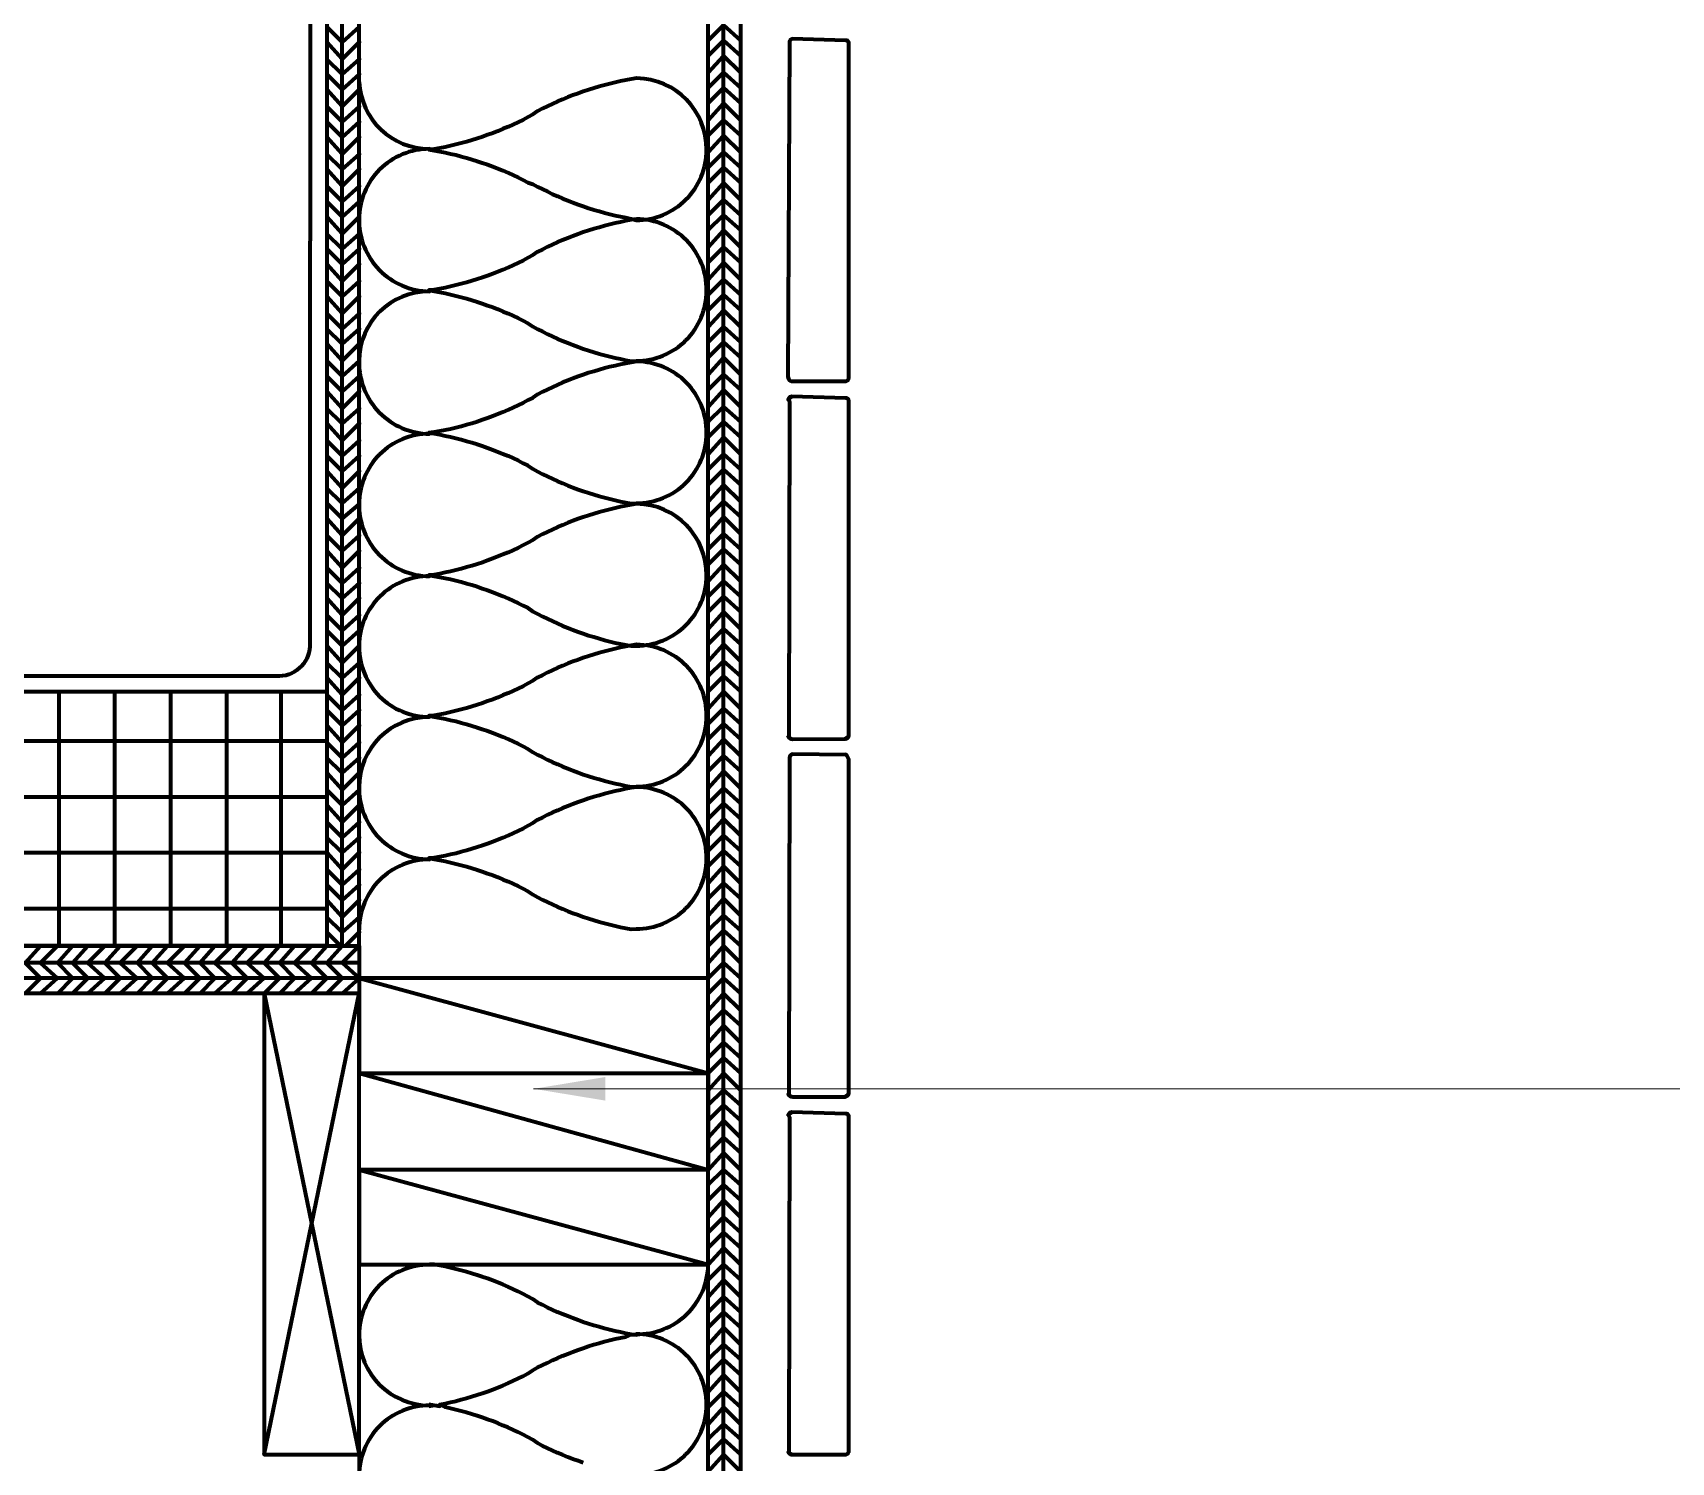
# Model space of a CAD drawing. Extents: x 261 to 424, y 0 to 368.
# Drawn here: x 338.28 to 364.05, y 247.31 to 269.79 of the extents above; entities that cross this region are included whole.
import ezdxf

# ---------------------------------------------------------------- set-up
doc = ezdxf.new("R2010")
doc.units = 0
doc.header["$MEASUREMENT"] = 0
for name, color, linetype, lineweight in [('Dt-Line 1', 9, 'Continuous', 0), ('Dt-Line 3', 7, 'Continuous', 15), ('Dt-Text', 121, 'Continuous', 20)]:
    doc.layers.add(name, color=color, linetype=linetype, lineweight=lineweight)
doc.styles.get("Standard").update_dxf_attribs({"font": 'Arial.ttf'})
doc.dimstyles.new('1 Inch', dxfattribs={"dimtxt": 1.09375, "dimasz": 1.125, "dimexe": 1.125, "dimexo": 0.5625, "dimgap": 0.84375, "dimtad": 1, "dimdec": 4, "dimzin": 3, "dimdsep": 46, "dimlunit": 4, "dimtxsty": 'Standard', "dimblk": 'ARCHTICK', "dimcen": 0.5625, "dimdle": 1.125, "dimclrd": 253, "dimclre": 253, "dimclrt": 256, "dimadec": 0, "dimazin": 0, "dimtfac": 0.6, "dimtdec": 4, "dimtix": 1, "dimtmove": 2, "dimatfit": 0, "dimfxl": 1, "dimfrac": 1, "dimtolj": 1, "dimtzin": 0, "dimlwd": 9, "dimlwe": 9, "dimarcsym": 0})

# ---------------------------------------------------------------- blocks, each defined once
blk = doc.blocks.new('_ArchTick')
at = {"color": 0, "linetype": 'ByBlock', "const_width": 0.15}
blk.add_lwpolyline([(-0.5, -0.5), (0.5, 0.5)], dxfattribs=at)

msp = doc.modelspace()

# ---------------------------------------------------------------- linework, layer by layer
at = {"layer": 'Dt-Line 1', "linetype": 'Continuous', "lineweight": 158}
for p, q in [((338.68999, 255.42901), (338.68999, 259.42901)), ((339.56999, 255.42901), (339.56999, 259.42901)), ((340.44999, 255.42901), (340.44999, 259.42901)), ((341.32999, 255.42901), (341.32999, 259.42901)), ((342.18332, 255.42901), (342.18332, 259.42901)), ((282.87665, 258.65568), (342.90332, 258.65568)), ((282.87665, 257.77565), (342.90332, 257.77565)), ((282.87665, 256.89568), (342.90332, 256.89568)), ((282.87665, 256.01568), (342.90332, 256.01568)), ((342.90332, 255.64232), (343.11665, 255.42901)), ((343.40998, 254.92235), (343.14332, 254.68235))]:
    msp.add_line(p, q, dxfattribs=at)
for points in [[(342.90332, 254.68235), (343.14332, 254.92235), (342.90332, 255.16232), (343.14332, 255.42901), (343.14332, 323.16232), (342.90332, 323.40235), (361.67666, 323.42901)], [(349.14332, 59.16233), (349.14332, 323.16232), (348.90332, 322.92235), (348.90332, 322.92235)], [(343.40998, 269.88232), (343.14332, 269.64232), (342.90332, 269.88232)], [(348.90332, 269.66899), (349.14332, 269.90899), (349.40999, 269.66899), (349.40999, 269.66899)], [(343.40998, 269.64232), (343.14332, 269.37568), (342.90332, 269.64232)], [(348.90332, 269.42901), (349.14332, 269.66899), (349.40999, 269.42901), (349.40999, 269.42901)], [(343.40998, 269.37568), (343.14332, 269.13565), (342.90332, 269.37568)], [(348.90332, 269.16232), (349.14332, 269.42901), (349.40999, 269.16232), (349.40999, 269.16232)], [(343.40998, 269.13565), (343.14332, 268.89568), (342.90332, 269.13565)], [(348.90332, 268.92235), (349.14332, 269.16232), (349.40999, 268.92235), (349.40999, 268.92235)], [(343.40998, 268.89568), (343.14332, 268.62899), (342.90332, 268.89568)], [(348.90332, 268.68235), (349.14332, 268.92235), (349.40999, 268.68235), (349.40999, 268.68235)], [(343.40998, 268.62899), (343.14332, 268.38899), (342.90332, 268.62899)], [(348.90332, 268.41565), (349.14332, 268.68235), (349.40999, 268.41565), (349.40999, 268.41565)], [(343.40998, 268.38899), (343.14332, 268.14901), (342.90332, 268.38899)], [(348.90332, 268.17568), (349.14332, 268.41565), (349.40999, 268.17568), (349.40999, 268.17568)], [(343.40998, 268.14901), (343.14332, 267.88232), (342.90332, 268.14901)], [(348.90332, 267.90899), (349.14332, 268.17568), (349.40999, 267.90899), (349.40999, 267.90899)], [(343.40998, 267.88232), (343.14332, 267.64232), (342.90332, 267.88232)], [(348.90332, 267.66899), (349.14332, 267.90899), (349.40999, 267.66899), (349.40999, 267.66899)], [(343.40998, 267.64232), (343.14332, 267.37568), (342.90332, 267.64232)], [(348.90332, 267.42901), (349.14332, 267.66899), (349.40999, 267.42901), (349.40999, 267.42901)], [(343.40998, 267.37568), (343.14332, 267.13565), (342.90332, 267.37568)], [(348.90332, 267.16232), (349.14332, 267.42901), (349.40999, 267.16232), (349.40999, 267.16232)], [(343.40998, 267.13565), (343.14332, 266.89568), (342.90332, 267.13565)], [(348.90332, 266.92235), (349.14332, 267.16232), (349.40999, 266.92235), (349.40999, 266.92235)], [(343.40998, 266.89568), (343.14332, 266.62899), (342.90332, 266.89568)], [(348.90332, 266.68235), (349.14332, 266.92235), (349.40999, 266.68235), (349.40999, 266.68235)], [(343.40998, 266.62899), (343.14332, 266.38899), (342.90332, 266.62899)], [(348.90332, 266.41565), (349.14332, 266.68235), (349.40999, 266.41565), (349.40999, 266.41565)], [(343.40998, 266.38899), (343.14332, 266.14901), (342.90332, 266.38899)], [(348.90332, 266.17568), (349.14332, 266.41565), (349.40999, 266.17568), (349.40999, 266.17568)], [(343.40998, 266.14901), (343.14332, 265.88232), (342.90332, 266.14901)], [(348.90332, 265.90899), (349.14332, 266.17568), (349.40999, 265.90899), (349.40999, 265.90899)], [(343.40998, 265.88232), (343.14332, 265.64232), (342.90332, 265.88232)], [(348.90332, 265.66899), (349.14332, 265.90899), (349.40999, 265.66899), (349.40999, 265.66899)], [(343.40998, 265.64232), (343.14332, 265.37568), (342.90332, 265.64232)], [(348.90332, 265.42901), (349.14332, 265.66899), (349.40999, 265.42901), (349.40999, 265.42901)], [(343.40998, 265.37568), (343.14332, 265.13565), (342.90332, 265.37568)], [(348.90332, 265.16232), (349.14332, 265.42901), (349.40999, 265.16232), (349.40999, 265.16232)], [(343.40998, 265.13565), (343.14332, 264.89568), (342.90332, 265.13565)], [(348.90332, 264.92235), (349.14332, 265.16232), (349.40999, 264.92235), (349.40999, 264.92235)], [(343.40998, 264.89568), (343.14332, 264.62899), (342.90332, 264.89568)], [(348.90332, 264.68235), (349.14332, 264.92235), (349.40999, 264.68235), (349.40999, 264.68235)], [(348.90332, 264.41565), (349.14332, 264.68235), (349.40999, 264.41565), (349.40999, 264.41565)], [(343.40998, 264.38899), (343.14332, 264.14901), (342.90332, 264.38899)], [(348.90332, 264.17568), (349.14332, 264.41565), (349.40999, 264.17568), (349.40999, 264.17568)], [(343.40998, 264.14901), (343.14332, 263.88232), (342.90332, 264.14901)], [(348.90332, 263.90899), (349.14332, 264.17568), (349.40999, 263.90899), (349.40999, 263.90899)], [(343.40998, 263.88232), (343.14332, 263.64232), (342.90332, 263.88232)], [(348.90332, 263.66899), (349.14332, 263.90899), (349.40999, 263.66899), (349.40999, 263.66899)], [(343.40998, 263.64232), (343.14332, 263.37568), (342.90332, 263.64232)], [(348.90332, 263.42901), (349.14332, 263.66899), (349.40999, 263.42901), (349.40999, 263.42901)], [(343.40998, 263.37568), (343.14332, 263.13565), (342.90332, 263.37568)], [(348.90332, 263.16232), (349.14332, 263.42901), (349.40999, 263.16232), (349.40999, 263.16232)], [(343.40998, 263.13565), (343.14332, 262.89568), (342.90332, 263.13565)], [(348.90332, 262.92235), (349.14332, 263.16232), (349.40999, 262.92235), (349.40999, 262.92235)], [(348.90332, 262.68235), (349.14332, 262.92235), (349.40999, 262.68235), (349.40999, 262.68235)], [(343.40998, 262.89568), (343.14332, 262.62899), (342.90332, 262.89568)], [(348.90332, 262.41565), (349.14332, 262.68235), (349.40999, 262.41565), (349.40999, 262.41565)], [(343.40998, 262.62899), (343.14332, 262.38899), (342.90332, 262.62899)], [(348.90332, 262.17568), (349.14332, 262.41565), (349.40999, 262.17568), (349.40999, 262.17568)], [(343.40998, 262.14901), (343.14332, 261.88232), (342.90332, 262.14901)], [(348.90332, 261.90899), (349.14332, 262.17568), (349.40999, 261.90899), (349.40999, 261.90899)], [(348.90332, 261.66899), (349.14332, 261.90899), (349.40999, 261.66899), (349.40999, 261.66899)], [(343.40998, 261.88232), (343.14332, 261.64232), (342.90332, 261.88232)], [(343.40998, 261.64232), (343.14332, 261.37568), (342.90332, 261.64232)], [(348.90332, 261.42901), (349.14332, 261.66899), (349.40999, 261.42901), (349.40999, 261.42901)], [(343.40998, 261.37568), (343.14332, 261.13565), (342.90332, 261.37568)], [(348.90332, 261.16232), (349.14332, 261.42901), (349.40999, 261.16232), (349.40999, 261.16232)], [(343.40998, 261.13565), (343.14332, 260.89568), (342.90332, 261.13565)], [(348.90332, 260.92235), (349.14332, 261.16232), (349.40999, 260.92235), (349.40999, 260.92235)], [(343.40998, 260.89568), (343.14332, 260.62899), (342.90332, 260.89568)], [(348.90332, 260.68235), (349.14332, 260.92235), (349.40999, 260.68235), (349.40999, 260.68235)], [(343.40998, 260.62899), (343.14332, 260.38899), (342.90332, 260.62899)], [(348.90332, 260.41565), (349.14332, 260.68235), (349.40999, 260.41565), (349.40999, 260.41565)], [(343.40998, 260.38899), (343.14332, 260.14901), (342.90332, 260.38899)], [(348.90332, 260.17568), (349.14332, 260.41565), (349.40999, 260.17568), (349.40999, 260.17568)], [(348.90332, 259.90899), (349.14332, 260.17568), (349.40999, 259.90899), (349.40999, 259.90899)], [(343.40998, 259.88232), (343.14332, 259.64232), (342.90332, 259.88232)], [(348.90332, 259.66899), (349.14332, 259.90899), (349.40999, 259.66899), (349.40999, 259.66899)], [(343.40998, 259.64232), (343.14332, 259.37568), (342.90332, 259.64232)], [(348.90332, 259.42901), (349.14332, 259.66899), (349.40999, 259.42901), (349.40999, 259.42901)], [(343.40998, 259.37568), (343.14332, 259.13565), (342.90332, 259.37568)], [(348.90332, 259.16232), (349.14332, 259.42901), (349.40999, 259.16232), (349.40999, 259.16232)], [(343.40998, 259.13565), (343.14332, 258.89568), (342.90332, 259.13565)], [(348.90332, 258.92235), (349.14332, 259.16232), (349.40999, 258.92235), (349.40999, 258.92235)], [(343.40998, 258.89568), (343.14332, 258.62899), (342.90332, 258.89568)], [(348.90332, 258.68235), (349.14332, 258.92235), (349.40999, 258.68235), (349.40999, 258.68235)], [(343.40998, 258.62899), (343.14332, 258.38899), (342.90332, 258.62899)], [(348.90332, 258.41565), (349.14332, 258.68235), (349.40999, 258.41565), (349.40999, 258.41565)], [(343.40998, 258.38899), (343.14332, 258.14901), (342.90332, 258.38899)], [(348.90332, 258.17568), (349.14332, 258.41565), (349.40999, 258.17568), (349.40999, 258.17568)], [(343.40998, 258.14901), (343.14332, 257.88232), (342.90332, 258.14901)], [(348.90332, 257.90899), (349.14332, 258.17568), (349.40999, 257.90899), (349.40999, 257.90899)], [(343.40998, 257.88232), (343.14332, 257.64232), (342.90332, 257.88232)], [(348.90332, 257.66899), (349.14332, 257.90899), (349.40999, 257.66899), (349.40999, 257.66899)], [(343.40998, 257.64232), (343.14332, 257.37568), (342.90332, 257.64232)], [(348.90332, 257.42901), (349.14332, 257.66899), (349.40999, 257.42901), (349.40999, 257.42901)], [(343.40998, 257.37568), (343.14332, 257.13565), (342.90332, 257.37568)], [(348.90332, 257.16232), (349.14332, 257.42901), (349.40999, 257.16232), (349.40999, 257.16232)], [(343.40998, 257.13565), (343.14332, 256.89568), (342.90332, 257.13565)], [(348.90332, 256.92235), (349.14332, 257.16232), (349.40999, 256.92235), (349.40999, 256.92235)], [(343.40998, 256.89568), (343.14332, 256.62899), (342.90332, 256.89568)], [(348.90332, 256.68235), (349.14332, 256.92235), (349.40999, 256.68235), (349.40999, 256.68235)], [(343.40998, 256.62899), (343.14332, 256.38899), (342.90332, 256.62899)], [(348.90332, 256.41565), (349.14332, 256.68235), (349.40999, 256.41565), (349.40999, 256.41565)], [(343.40998, 256.38899), (343.14332, 256.14901), (342.90332, 256.38899)], [(348.90332, 256.17568), (349.14332, 256.41565), (349.40999, 256.17568), (349.40999, 256.17568)], [(343.40998, 256.14901), (343.14332, 255.88232), (342.90332, 256.14901)], [(348.90332, 255.90899), (349.14332, 256.17568), (349.40999, 255.90899), (349.40999, 255.90899)], [(343.40998, 255.88232), (343.14332, 255.64232), (342.90332, 255.88232)], [(348.90332, 255.66899), (349.14332, 255.90899), (349.40999, 255.66899), (349.40999, 255.66899)], [(343.40998, 255.64232), (343.19665, 255.42901)], [(348.90332, 255.42901), (349.14332, 255.66899), (349.40999, 255.42901), (349.40999, 255.42901)], [(343.40998, 255.42901), (343.14332, 255.16232), (343.40998, 254.92235), (282.87665, 254.92235), (282.87665, 254.86901)], [(338.15666, 254.68235), (338.39665, 254.92235), (338.15666, 255.16232), (338.39665, 255.42901)], [(338.39665, 254.68235), (338.66332, 254.92235), (338.39665, 255.16232), (338.66332, 255.42901)], [(338.66332, 254.68235), (338.90332, 254.92235), (338.66332, 255.16232), (338.90332, 255.42901)], [(338.90332, 254.68235), (339.14332, 254.92235), (338.90332, 255.16232), (339.14332, 255.42901)], [(339.14332, 254.68235), (339.40999, 254.92235), (339.14332, 255.16232), (339.40999, 255.42901), (339.40999, 255.42901)], [(339.40999, 254.68235), (339.64999, 254.92235), (339.40999, 255.16232), (339.64999, 255.42901)], [(339.64999, 254.68235), (339.91665, 254.92235), (339.64999, 255.16232), (339.91665, 255.42901)], [(339.91665, 254.68235), (340.15666, 254.92235), (339.91665, 255.16232), (340.15666, 255.42901), (340.15666, 255.42901)], [(340.15666, 254.68235), (340.39665, 254.92235), (340.15666, 255.16232), (340.39665, 255.42901)], [(340.39665, 254.68235), (340.66332, 254.92235), (340.39665, 255.16232), (340.66332, 255.42901)], [(340.66332, 254.68235), (340.90332, 254.92235), (340.66332, 255.16232), (340.90332, 255.42901)], [(340.90332, 254.68235), (341.14332, 254.92235), (340.90332, 255.16232), (341.14332, 255.42901), (341.14332, 255.42901)], [(341.14332, 254.68235), (341.40999, 254.92235), (341.14332, 255.16232), (341.40999, 255.42901)], [(341.40999, 254.68235), (341.64999, 254.92235), (341.40999, 255.16232), (341.64999, 255.42901)], [(341.64999, 254.68235), (341.91665, 254.92235), (341.64999, 255.16232), (341.91665, 255.42901)], [(341.91665, 254.68235), (342.15666, 254.92235), (341.91665, 255.16232), (342.15666, 255.42901)], [(342.15666, 254.68235), (342.39665, 254.92235), (342.15666, 255.16232), (342.39665, 255.42901)], [(342.39665, 254.68235), (342.66332, 254.92235), (342.39665, 255.16232), (342.66332, 255.42901)], [(342.66332, 254.68235), (342.90332, 254.92235), (342.66332, 255.16232), (342.90332, 255.42901)], [(348.90332, 255.16232), (349.14332, 255.42901), (349.40999, 255.16232), (349.40999, 255.16232)], [(343.40998, 255.16232), (282.87665, 255.16232), (283.14332, 254.92235), (282.90332, 254.68235)], [(348.90332, 254.92235), (349.14332, 255.16232), (349.40999, 254.92235), (349.40999, 254.92235)], [(348.90332, 254.68235), (349.14332, 254.92235), (349.40999, 254.68235), (349.40999, 254.68235)], [(348.90332, 254.41565), (349.14332, 254.68235), (349.40999, 254.41565), (349.40999, 254.41565)], [(348.90332, 254.17568), (349.14332, 254.41565), (349.40999, 254.17568), (349.40999, 254.17568)], [(348.90332, 253.90899), (349.14332, 254.17568), (349.40999, 253.90899), (349.40999, 253.90899)], [(348.90332, 253.66899), (349.14332, 253.90899), (349.40999, 253.66899), (349.40999, 253.66899)], [(348.90332, 253.42901), (349.14332, 253.66899), (349.40999, 253.42901), (349.40999, 253.42901)], [(348.90332, 253.16232), (349.14332, 253.42901), (349.40999, 253.16232), (349.40999, 253.16232)], [(348.90332, 252.92235), (349.14332, 253.16232), (349.40999, 252.92235), (349.40999, 252.92235)], [(348.90332, 252.68235), (349.14332, 252.92235), (349.40999, 252.68235), (349.40999, 252.68235)], [(348.90332, 252.41565), (349.14332, 252.68235), (349.40999, 252.41565), (349.40999, 252.41565)], [(348.90332, 252.17568), (349.14332, 252.41565), (349.40999, 252.17568), (349.40999, 252.17568)], [(348.90332, 251.90899), (349.14332, 252.17568), (349.40999, 251.90899), (349.40999, 251.90899)], [(348.90332, 251.66899), (349.14332, 251.90899), (349.40999, 251.66899), (349.40999, 251.66899)], [(348.90332, 251.42901), (349.14332, 251.66899), (349.40999, 251.42901), (349.40999, 251.42901)], [(348.90332, 251.16232), (349.14332, 251.42901), (349.40999, 251.16232), (349.40999, 251.16232)], [(348.90332, 250.92235), (349.14332, 251.16232), (349.40999, 250.92235), (349.40999, 250.92235)], [(348.90332, 250.68235), (349.14332, 250.92235), (349.40999, 250.68235), (349.40999, 250.68235)], [(348.90332, 250.41565), (348.90332, 250.41565), (348.90332, 250.41568)], [(348.90332, 250.17568), (349.14332, 250.41565), (349.40999, 250.17568), (349.40999, 250.17568)], [(348.90332, 249.90899), (349.14332, 250.17568), (349.40999, 249.90899), (349.40999, 249.90899)], [(348.90332, 249.66899), (349.14332, 249.90899), (349.40999, 249.66899), (349.40999, 249.66899)], [(348.90332, 249.42901), (349.14332, 249.66899), (349.40999, 249.42901), (349.40999, 249.42901)], [(348.90332, 249.16232), (349.14332, 249.42901), (349.40999, 249.16232), (349.40999, 249.16232)], [(348.90332, 248.92235), (349.14332, 249.16232), (349.40999, 248.92235), (349.40999, 248.92235)], [(348.90332, 248.68235), (349.14332, 248.92235), (349.40999, 248.68235), (349.40999, 248.68235)], [(348.90332, 248.41565), (349.14332, 248.68235), (349.40999, 248.41565), (349.40999, 248.41565)], [(348.90332, 248.17568), (349.14332, 248.41565), (349.40999, 248.17568), (349.40999, 248.17568)], [(344.50696, 248.22013), (344.59282, 248.20578), (344.67836, 248.18997), (344.59331, 248.19895), (344.50746, 248.18459)], [(348.90332, 247.90899), (349.14332, 248.17568), (349.40999, 247.90899), (349.40999, 247.90899)], [(348.90332, 247.66899), (349.14332, 247.90899), (349.40999, 247.66899), (349.40999, 247.66899)], [(348.90332, 247.42901), (349.14332, 247.66899), (349.40999, 247.42901), (349.40999, 247.42901)], [(348.90332, 247.16232), (349.14332, 247.42901), (349.40999, 247.16232), (349.40999, 247.16232)]]:
    msp.add_lwpolyline(points, dxfattribs=at)
for points in [[(343.4111, 269.01925, 0.40109558), (344.51665, 267.96232, 0.41422428), (343.40998, 266.85565, 0.41421546), (344.51665, 265.72232, 0.4142115), (343.40998, 264.62899), (343.14332, 264.38899), (342.90332, 264.62899)], [(343.40998, 264.62899), (343.40998, 264.61568, 0.41421546), (344.51665, 263.48235, 0.41421546), (343.40998, 262.37568), (343.40998, 262.38899)], [(342.90332, 262.38899), (343.14332, 262.14901), (343.40998, 262.37568, 0.41421941), (344.51665, 261.24232, 0.41421546), (343.40998, 260.14901), (343.14332, 259.88232), (342.90332, 260.14901)], [(343.40998, 260.14901), (343.40998, 260.13565, 0.41421546), (344.51665, 259.02899, 0.4142115), (343.40998, 257.92235, 0.41421546), (344.51665, 256.78901, 0.41421546), (343.40998, 255.68235)], [(347.76999, 247.10899, 0.41421546), (348.87665, 248.21565, 0.41421941), (347.76999, 249.32235, 0.41422428), (348.90332, 250.41565), (349.14332, 250.68235), (349.40999, 250.41565), (349.40999, 250.41565)], [(346.93708, 247.30009), (346.85522, 247.32883), (346.77386, 247.35897), (346.69301, 247.39051), (346.6127, 247.42344), (346.53294, 247.45776), (346.45376, 247.49345), (346.37516, 247.53051), (346.29718, 247.56894), (346.21982, 247.60873), (346.14308, 247.66164), (346.06637, 247.70278), (345.98901, 247.74257), (345.91102, 247.781), (345.83243, 247.81806), (345.75324, 247.85375), (345.67348, 247.88806), (345.59317, 247.92099), (345.51232, 247.95253), (345.43095, 247.98266), (345.34909, 248.0114), (345.26674, 248.03872), (345.18393, 248.06463), (345.10067, 248.08911), (345.01699, 248.11216), (344.9329, 248.13378), (344.84842, 248.15396), (344.76357, 248.17269), (344.67885, 248.21478), (344.76406, 248.23207), (344.84891, 248.25081), (344.93338, 248.27099), (345.01747, 248.29262), (345.10115, 248.31569), (345.1844, 248.34018), (345.26721, 248.36609), (345.34956, 248.39342), (345.43142, 248.42215), (345.51278, 248.4523), (345.59363, 248.48383), (345.67394, 248.51676), (345.7537, 248.55108), (345.83288, 248.58677), (345.91147, 248.62384), (345.98946, 248.66227), (346.06682, 248.70206), (346.14311, 248.75477), (346.21982, 248.79591), (346.29718, 248.83571), (346.37516, 248.87414), (346.45376, 248.91121), (346.53294, 248.9469), (346.6127, 248.98122), (346.69301, 249.01415), (346.77386, 249.04569), (346.85522, 249.07584), (346.93708, 249.10458), (347.01943, 249.13191), (347.10224, 249.15782), (347.18549, 249.18231), (347.26917, 249.20537), (347.35326, 249.227), (347.43773, 249.24719), (347.52258, 249.26592), (347.60779, 249.28321), (347.69332, 249.31897), (347.77918, 249.31339), (347.69332, 249.31897), (347.60779, 249.33479), (347.52258, 249.35208), (347.43773, 249.37081), (347.35326, 249.391), (347.26917, 249.41263), (347.18549, 249.43569), (347.10224, 249.46018), (347.01943, 249.48609), (346.93708, 249.51342), (346.85522, 249.54216), (346.77386, 249.57231), (346.69301, 249.60385), (346.6127, 249.63678), (346.53294, 249.6711), (346.45376, 249.70679), (346.37516, 249.74386), (346.29718, 249.78229), (346.21982, 249.82209), (346.14308, 249.875), (346.06637, 249.91614), (345.98901, 249.95592), (345.91102, 249.99435), (345.83243, 250.03141), (345.75324, 250.06709), (345.67348, 250.1014), (345.59317, 250.13433), (345.51232, 250.16586), (345.43095, 250.19599), (345.34909, 250.22473), (345.26674, 250.25205), (345.18393, 250.27795), (345.10067, 250.30244), (345.01699, 250.3255), (344.9329, 250.34712), (344.84842, 250.3673), (344.76357, 250.38603), (344.67836, 250.40331), (344.59282, 250.41914), (344.51665, 250.41565, 0.41421546), (343.40998, 249.30899, 0.4142115), (344.51665, 248.20235, 0.41421546), (343.40998, 247.09568, 0.41422428)]]:
    msp.add_lwpolyline(points, format="xyb", dxfattribs=at)
for points in [[(348.87665, 267.94901, 0.4142115), (347.77918, 269.07341), (347.69332, 269.05905), (347.60779, 269.04322), (347.52258, 269.02593), (347.43773, 269.00719), (347.35326, 268.987), (347.26917, 268.96538), (347.18549, 268.94231), (347.10224, 268.91782), (347.01943, 268.89191), (346.93708, 268.86458), (346.85522, 268.83584), (346.77386, 268.8057), (346.69301, 268.77416), (346.6127, 268.74124), (346.53294, 268.70692), (346.45376, 268.67123), (346.37516, 268.63416), (346.29718, 268.59573), (346.21982, 268.55594), (346.14353, 268.50323), (346.06682, 268.46209), (345.98946, 268.42229), (345.91147, 268.38386), (345.83288, 268.34679), (345.7537, 268.3111), (345.67394, 268.27678), (345.59363, 268.24385), (345.51278, 268.21231), (345.43142, 268.18216), (345.34956, 268.15342), (345.26721, 268.12609), (345.1844, 268.10018), (345.10115, 268.07569), (345.01747, 268.05263), (344.93338, 268.031), (344.84891, 268.01081), (344.76406, 267.99208), (344.67885, 267.97479), (344.59331, 267.95897), (344.50696, 267.95347), (344.59282, 267.93912), (344.67836, 267.9233), (344.76357, 267.90603), (344.84842, 267.8873), (344.9329, 267.86712), (345.01699, 267.8455), (345.10067, 267.82245), (345.18393, 267.79797), (345.26674, 267.77206), (345.34909, 267.74474), (345.43095, 267.71601), (345.51232, 267.68588), (345.59317, 267.65434), (345.67348, 267.62142), (345.75324, 267.58711), (345.83243, 267.55142), (345.91102, 267.51436), (345.98901, 267.47593), (346.06637, 267.43614), (346.14311, 267.40987), (346.21982, 267.36873), (346.29718, 267.32894), (346.37516, 267.2905), (346.45376, 267.25344), (346.53294, 267.21775), (346.6127, 267.18343), (346.69301, 267.1505), (346.77386, 267.11896), (346.85522, 267.08882), (346.93708, 267.06008), (347.01943, 267.03276), (347.10224, 267.00684), (347.18549, 266.98235), (347.26917, 266.95929), (347.35326, 266.93766), (347.43773, 266.91747), (347.52258, 266.89873), (347.60779, 266.88144), (347.69332, 266.86562), (347.76999, 266.84235, 0.41421546)], [(348.87665, 265.73568, 0.41421546), (347.77918, 266.86008), (347.69332, 266.84572), (347.60779, 266.82989), (347.52258, 266.8126), (347.43773, 266.79386), (347.35326, 266.77367), (347.26917, 266.75204), (347.18549, 266.72897), (347.10224, 266.70448), (347.01943, 266.67857), (346.93708, 266.65124), (346.85522, 266.6225), (346.77386, 266.59236), (346.69301, 266.56082), (346.6127, 266.52789), (346.53294, 266.49358), (346.45376, 266.45788), (346.37516, 266.42082), (346.29718, 266.38239), (346.21982, 266.3426), (346.14353, 266.28987), (346.06682, 266.24873), (345.98946, 266.20894), (345.91147, 266.17051), (345.83288, 266.13345), (345.7537, 266.09776), (345.67394, 266.06344), (345.59363, 266.03051), (345.51278, 265.99897), (345.43142, 265.96883), (345.34956, 265.94009), (345.26721, 265.91276), (345.1844, 265.88685), (345.10115, 265.86236), (345.01747, 265.83929), (344.93338, 265.81767), (344.84891, 265.79748), (344.76406, 265.77873), (344.67885, 265.76145), (344.59331, 265.74562), (344.50696, 265.74016), (344.59282, 265.7258), (344.67836, 265.70998), (344.76357, 265.6927), (344.84842, 265.67397), (344.9329, 265.65378), (345.01699, 265.63216), (345.10067, 265.60911), (345.18393, 265.58462), (345.26674, 265.55871), (345.34909, 265.53139), (345.43095, 265.50266), (345.51232, 265.47252), (345.59317, 265.44099), (345.67348, 265.40807), (345.75324, 265.37376), (345.83243, 265.33807), (345.91102, 265.30102), (345.98901, 265.26259), (346.06637, 265.22281), (346.14311, 265.1699), (346.21982, 265.12875), (346.29718, 265.08896), (346.37516, 265.05053), (346.45376, 265.01346), (346.53294, 264.97776), (346.6127, 264.94345), (346.69301, 264.91052), (346.77386, 264.87897), (346.85522, 264.84883), (346.93708, 264.82009), (347.01943, 264.79276), (347.10224, 264.76685), (347.18549, 264.74236), (347.26917, 264.71929), (347.35326, 264.69767), (347.43773, 264.67748), (347.52258, 264.65874), (347.60779, 264.64146), (347.69332, 264.62563), (347.76999, 264.62899, 0.41421941)], [(348.87665, 263.49565, 0.41421546), (347.77918, 264.62005), (347.69332, 264.6057), (347.60779, 264.58987), (347.52258, 264.57259), (347.43773, 264.55385), (347.35326, 264.53367), (347.26917, 264.51204), (347.18549, 264.48898), (347.10224, 264.46449), (347.01943, 264.43857), (346.93708, 264.41124), (346.85522, 264.3825), (346.77386, 264.35236), (346.69301, 264.32082), (346.6127, 264.28789), (346.53294, 264.25357), (346.45376, 264.21787), (346.37516, 264.18081), (346.29718, 264.14237), (346.21982, 264.10258), (346.14353, 264.04987), (346.06682, 264.00873), (345.98946, 263.96894), (345.91147, 263.9305), (345.83288, 263.89344), (345.7537, 263.85775), (345.67394, 263.82343), (345.59363, 263.7905), (345.51278, 263.75896), (345.43142, 263.72882), (345.34956, 263.70008), (345.26721, 263.67276), (345.1844, 263.64684), (345.10115, 263.62235), (345.01747, 263.59929), (344.93338, 263.57766), (344.84891, 263.55747), (344.76406, 263.53873), (344.67885, 263.52144), (344.59331, 263.50562), (344.50696, 263.50013), (344.59282, 263.48578), (344.67836, 263.46997), (344.76357, 263.45269), (344.84842, 263.43396), (344.9329, 263.41378), (345.01699, 263.39216), (345.10067, 263.36911), (345.18393, 263.34463), (345.26674, 263.31872), (345.34909, 263.2914), (345.43095, 263.26266), (345.51232, 263.23253), (345.59317, 263.20099), (345.67348, 263.16806), (345.75324, 263.13375), (345.83243, 263.09806), (345.91102, 263.061), (345.98901, 263.02257), (346.06637, 262.98278), (346.14311, 262.92987), (346.21982, 262.88873), (346.29718, 262.84894), (346.37516, 262.81051), (346.45376, 262.77345), (346.53294, 262.73776), (346.6127, 262.70344), (346.69301, 262.67051), (346.77386, 262.63897), (346.85522, 262.60883), (346.93708, 262.58009), (347.01943, 262.55276), (347.10224, 262.52685), (347.18549, 262.50236), (347.26917, 262.47929), (347.35326, 262.45767), (347.43773, 262.43748), (347.52258, 262.41873), (347.60779, 262.40145), (347.69332, 262.38562), (347.76999, 262.38899, 0.41421546)], [(348.87665, 261.25568, 0.4142115), (347.77918, 262.38008), (347.69332, 262.36572), (347.60779, 262.34989), (347.52258, 262.3326), (347.43773, 262.31386), (347.35326, 262.29367), (347.26917, 262.27204), (347.18549, 262.24898), (347.10224, 262.22449), (347.01943, 262.19858), (346.93708, 262.17125), (346.85522, 262.14251), (346.77386, 262.11237), (346.69301, 262.08083), (346.6127, 262.0479), (346.53294, 262.01359), (346.45376, 261.97789), (346.37516, 261.94083), (346.29718, 261.9024), (346.21982, 261.86261), (346.14353, 261.8099), (346.06682, 261.76875), (345.98946, 261.72896), (345.91147, 261.69053), (345.83288, 261.65346), (345.7537, 261.61776), (345.67394, 261.58345), (345.59363, 261.55052), (345.51278, 261.51897), (345.43142, 261.48883), (345.34956, 261.46009), (345.26721, 261.43276), (345.1844, 261.40685), (345.10115, 261.38236), (345.01747, 261.35929), (344.93338, 261.33767), (344.84891, 261.31748), (344.76406, 261.29874), (344.67885, 261.28146), (344.59331, 261.26563), (344.50696, 261.26013), (344.59282, 261.24578), (344.67836, 261.22996), (344.76357, 261.21269), (344.84842, 261.19395), (344.9329, 261.17378), (345.01699, 261.15216), (345.10067, 261.12911), (345.18393, 261.10462), (345.26674, 261.07872), (345.34909, 261.0514), (345.43095, 261.02267), (345.51232, 260.99253), (345.59317, 260.961), (345.67348, 260.92808), (345.75324, 260.89377), (345.83243, 260.85808), (345.91102, 260.82102), (345.98901, 260.7826), (346.06637, 260.74281), (346.14311, 260.6899), (346.21982, 260.64875), (346.29718, 260.60895), (346.37516, 260.57052), (346.45376, 260.53345), (346.53294, 260.49775), (346.6127, 260.46344), (346.69301, 260.4305), (346.77386, 260.39896), (346.85522, 260.36882), (346.93708, 260.34008), (347.01943, 260.31275), (347.10224, 260.28684), (347.18549, 260.26235), (347.26917, 260.23929), (347.35326, 260.21766), (347.43773, 260.19748), (347.52258, 260.17874), (347.60779, 260.16146), (347.69332, 260.14563), (347.76999, 260.14901, 0.41421546)], [(348.87665, 259.04235, 0.41421546), (347.77918, 260.16675), (347.69332, 260.15238), (347.60779, 260.13655), (347.52258, 260.11927), (347.43773, 260.10052), (347.35326, 260.08033), (347.26917, 260.0587), (347.18549, 260.03564), (347.10224, 260.01115), (347.01943, 259.98524), (346.93708, 259.95791), (346.85522, 259.92917), (346.77386, 259.89903), (346.69301, 259.86749), (346.6127, 259.83456), (346.53294, 259.80024), (346.45376, 259.76455), (346.37516, 259.72749), (346.29718, 259.68906), (346.21982, 259.64927), (346.14353, 259.59654), (346.06682, 259.5554), (345.98946, 259.51561), (345.91147, 259.47718), (345.83288, 259.44011), (345.7537, 259.40442), (345.67394, 259.37011), (345.59363, 259.33718), (345.51278, 259.30564), (345.43142, 259.2755), (345.34956, 259.24676), (345.26721, 259.21943), (345.1844, 259.19352), (345.10115, 259.16902), (345.01747, 259.14596), (344.93338, 259.12433), (344.84891, 259.10414), (344.76406, 259.0854), (344.67885, 259.06811), (344.59331, 259.05228), (344.50696, 259.04683), (344.59282, 259.03247), (344.67836, 259.01665), (344.76357, 258.99937), (344.84842, 258.98063), (344.9329, 258.96045), (345.01699, 258.93883), (345.10067, 258.91577), (345.18393, 258.89129), (345.26674, 258.86538), (345.34909, 258.83806), (345.43095, 258.80933), (345.51232, 258.77919), (345.59317, 258.74766), (345.67348, 258.71474), (345.75324, 258.68043), (345.83243, 258.64474), (345.91102, 258.60768), (345.98901, 258.56926), (346.06637, 258.52947), (346.14311, 258.47656), (346.21982, 258.43542), (346.29718, 258.39563), (346.37516, 258.35719), (346.45376, 258.32013), (346.53294, 258.28443), (346.6127, 258.25011), (346.69301, 258.21718), (346.77386, 258.18564), (346.85522, 258.1555), (346.93708, 258.12676), (347.01943, 258.09943), (347.10224, 258.07351), (347.18549, 258.04902), (347.26917, 258.02596), (347.35326, 258.00433), (347.43773, 257.98415), (347.52258, 257.96541), (347.60779, 257.94812), (347.69332, 257.9323), (347.76999, 257.93565, 0.41421941)], [(348.87665, 256.80232, 0.41421546), (347.77918, 257.92672), (347.69332, 257.91236), (347.60779, 257.89654), (347.52258, 257.87926), (347.43773, 257.86052), (347.35326, 257.84034), (347.26917, 257.81871), (347.18549, 257.79565), (347.10224, 257.77116), (347.01943, 257.74525), (346.93708, 257.71792), (346.85522, 257.68918), (346.77386, 257.65904), (346.69301, 257.6275), (346.6127, 257.59456), (346.53294, 257.56025), (346.45376, 257.52455), (346.37516, 257.48748), (346.29718, 257.44905), (346.21982, 257.40925), (346.14353, 257.35656), (346.06682, 257.31542), (345.98946, 257.27562), (345.91147, 257.23718), (345.83288, 257.20012), (345.7537, 257.16442), (345.67394, 257.1301), (345.59363, 257.09717), (345.51278, 257.06563), (345.43142, 257.03549), (345.34956, 257.00675), (345.26721, 256.97942), (345.1844, 256.95351), (345.10115, 256.92902), (345.01747, 256.90595), (344.93338, 256.88433), (344.84891, 256.86414), (344.76406, 256.84541), (344.67885, 256.82812), (344.59331, 256.8123), (344.50696, 256.8068), (344.59282, 256.79245), (344.67836, 256.77664), (344.76357, 256.75936), (344.84842, 256.74063), (344.9329, 256.72045), (345.01699, 256.69884), (345.10067, 256.67578), (345.18393, 256.6513), (345.26674, 256.62539), (345.34909, 256.59807), (345.43095, 256.56934), (345.51232, 256.5392), (345.59317, 256.50767), (345.67348, 256.47474), (345.75324, 256.44043), (345.83243, 256.40474), (345.91102, 256.36768), (345.98901, 256.32925), (346.06637, 256.28945), (346.14311, 256.23654), (346.21982, 256.1954), (346.29718, 256.15561), (346.37516, 256.11718), (346.45376, 256.08011), (346.53294, 256.04442), (346.6127, 256.01011), (346.69301, 255.97718), (346.77386, 255.94564), (346.85522, 255.9155), (346.93708, 255.88676), (347.01943, 255.85943), (347.10224, 255.83352), (347.18549, 255.80902), (347.26917, 255.78596), (347.35326, 255.76433), (347.43773, 255.74414), (347.52258, 255.7254), (347.60779, 255.70811), (347.69332, 255.69228), (347.76999, 255.69565, 0.41421546)]]:
    msp.add_lwpolyline(points, format="xyb", close=True, dxfattribs=at)
for p in [(343.40998, 269.64232), (348.90332, 269.66899), (349.40999, 269.66899), (343.40998, 269.37568), (348.90332, 269.42901), (349.40999, 269.42901), (343.40998, 269.13565), (348.90332, 269.16232), (349.40999, 269.16232), (343.40998, 268.89568), (348.90332, 268.92235), (349.40999, 268.92235), (343.40998, 268.62899), (348.90332, 268.68235), (349.40999, 268.68235), (343.40998, 268.38899), (348.90332, 268.41565), (349.40999, 268.41565), (343.40998, 268.14901), (348.90332, 268.17568), (349.40999, 268.17568), (343.40998, 267.88232), (348.90332, 267.90899), (349.40999, 267.90899), (343.40998, 267.64232), (348.90332, 267.66899), (349.40999, 267.66899), (343.40998, 267.37568), (348.90332, 267.42901), (349.40999, 267.42901), (343.40998, 267.13565), (348.90332, 267.16232), (349.40999, 267.16232), (343.40998, 266.89568), (348.90332, 266.92235), (349.40999, 266.92235), (343.40998, 266.62899), (348.90332, 266.68235), (349.40999, 266.68235), (343.40998, 266.38899), (348.90332, 266.41565), (349.40999, 266.41565), (343.40998, 266.14901), (348.90332, 266.17568), (349.40999, 266.17568), (343.40998, 265.88232), (348.90332, 265.90899), (349.40999, 265.90899), (343.40998, 265.64232), (348.90332, 265.66899), (349.40999, 265.66899), (343.40998, 265.37568), (348.90332, 265.42901), (349.40999, 265.42901), (343.40998, 265.13565), (348.90332, 265.16232), (349.40999, 265.16232), (343.40998, 264.89568), (348.90332, 264.92235), (349.40999, 264.92235), (343.40998, 264.62899), (348.90332, 264.68235), (349.40999, 264.68235), (343.40998, 264.38899), (348.90332, 264.41565), (349.40999, 264.41565), (343.40998, 264.14901), (348.90332, 264.17568), (349.40999, 264.17568), (343.40998, 263.88232), (348.90332, 263.90899), (349.40999, 263.90899), (343.40998, 263.64232), (348.90332, 263.66899), (349.40999, 263.66899), (343.40998, 263.37568), (348.90332, 263.42901), (349.40999, 263.42901), (343.40998, 263.13565), (348.90332, 263.16232), (348.90332, 262.92235), (349.40999, 263.16232), (349.40999, 262.92235), (343.40998, 262.89568), (348.90332, 262.68235), (349.40999, 262.68235), (343.40998, 262.62899), (348.90332, 262.41565), (349.40999, 262.41565), (343.40998, 262.38899), (343.40998, 262.14901), (348.90332, 262.17568), (349.40999, 262.17568), (348.90332, 261.90899), (349.40999, 261.90899), (343.40998, 261.88232), (343.40998, 261.64232), (348.90332, 261.66899), (349.40999, 261.66899), (343.40998, 261.37568), (348.90332, 261.42901), (349.40999, 261.42901), (343.40998, 261.13565), (348.90332, 261.16232), (349.40999, 261.16232), (343.40998, 260.89568), (348.90332, 260.92235), (349.40999, 260.92235), (343.40998, 260.62899), (348.90332, 260.68235), (349.40999, 260.68235), (343.40998, 260.38899), (348.90332, 260.41565), (349.40999, 260.41565), (343.40998, 260.14901), (348.90332, 260.17568), (349.40999, 260.17568), (343.40998, 259.88232), (348.90332, 259.90899), (349.40999, 259.90899), (343.40998, 259.64232), (348.90332, 259.66899), (349.40999, 259.66899), (343.40998, 259.37568), (348.90332, 259.42901), (349.40999, 259.42901), (343.40998, 259.13565), (348.90332, 259.16232), (349.40999, 259.16232), (343.40998, 258.89568), (348.90332, 258.92235), (349.40999, 258.92235), (343.40998, 258.62899), (348.90332, 258.68235), (349.40999, 258.68235), (343.40998, 258.38899), (348.90332, 258.41565), (349.40999, 258.41565), (343.40998, 258.14901), (348.90332, 258.17568), (349.40999, 258.17568), (343.40998, 257.88232), (348.90332, 257.90899), (349.40999, 257.90899), (343.40998, 257.64232), (348.90332, 257.66899), (349.40999, 257.66899), (343.40998, 257.37568), (348.90332, 257.42901), (349.40999, 257.42901), (343.40998, 257.13565), (348.90332, 257.16232), (349.40999, 257.16232), (343.40998, 256.89568), (348.90332, 256.92235), (349.40999, 256.92235), (343.40998, 256.62899), (348.90332, 256.68235), (349.40999, 256.68235), (343.40998, 256.38899), (348.90332, 256.41565), (349.40999, 256.41565), (343.40998, 256.14901), (348.90332, 256.17568), (349.40999, 256.17568), (343.40998, 255.88232), (348.90332, 255.90899), (349.40999, 255.90899), (343.40998, 255.64232), (348.90332, 255.66899), (349.40999, 255.66899), (339.40999, 255.42901), (340.15666, 255.42901), (341.14332, 255.42901), (348.90332, 255.42901), (349.40999, 255.42901), (343.40998, 255.16232), (348.90332, 255.16232), (349.40999, 255.16232), (348.90332, 254.92235), (348.90332, 254.68235), (349.40999, 254.92235), (349.40999, 254.68235), (348.90332, 254.41565), (348.90332, 254.17568), (349.40999, 254.41565), (349.40999, 254.17568), (348.90332, 253.90899), (349.40999, 253.90899), (348.90332, 253.66899), (349.40999, 253.66899), (348.90332, 253.42901), (349.40999, 253.42901), (348.90332, 253.16232), (349.40999, 253.16232), (348.90332, 252.92235), (349.40999, 252.92235), (348.90332, 252.68235), (349.40999, 252.68235), (348.90332, 252.41565), (349.40999, 252.41565), (348.90332, 252.17568), (349.40999, 252.17568), (348.90332, 251.90899), (349.40999, 251.90899), (348.90332, 251.66899), (349.40999, 251.66899), (348.90332, 251.42901), (349.40999, 251.42901), (348.90332, 251.16232), (349.40999, 251.16232), (348.90332, 250.92235), (349.40999, 250.92235), (348.90332, 250.68235), (349.40999, 250.68235), (348.90332, 250.41565), (349.40999, 250.41565), (348.90332, 250.17568), (349.40999, 250.17568), (348.90332, 249.90899), (349.40999, 249.90899), (348.90332, 249.66899), (349.40999, 249.66899), (348.90332, 249.42901), (349.40999, 249.42901), (348.90332, 249.16232), (349.40999, 249.16232), (348.90332, 248.92235), (349.40999, 248.92235), (348.90332, 248.68235), (349.40999, 248.68235), (348.90332, 248.41565), (349.40999, 248.41565), (348.90332, 248.17568), (349.40999, 248.17568), (348.90332, 247.90899), (349.40999, 247.90899), (348.90332, 247.66899), (349.40999, 247.66899), (348.90332, 247.42901), (349.40999, 247.42901)]:
    msp.add_point(p, dxfattribs=at)
at = {"layer": 'Dt-Line 3', "linetype": 'Continuous', "lineweight": 140}
for p, q in [((282.87665, 255.42901), (343.40998, 255.42901)), ((343.40998, 247.42901), (343.40998, 179.669))]:
    msp.add_line(p, q, dxfattribs=at)
at = {"layer": 'Dt-Line 3', "linetype": 'Continuous', "lineweight": 70}
for p, q in [((341.91665, 247.42901), (343.40998, 254.68235)), ((341.91665, 254.68235), (343.40998, 247.42901)), ((343.40998, 254.92235), (348.90332, 253.42901)), ((343.40998, 253.42901), (348.90332, 251.90899)), ((343.40998, 251.90899), (348.90332, 250.41565))]:
    msp.add_line(p, q, dxfattribs=at)
at = {"layer": 'Dt-Line 3', "linetype": 'Continuous', "lineweight": 140}
msp.add_lwpolyline([(363.14332, 321.61568), (363.11665, 323.97565, 0.24611095), (363.06502, 324.07435, 0.24607571), (362.95666, 324.09568), (362.50332, 323.93565), (343.12999, 323.93565, 0.41421921), (342.66332, 323.42901), (342.63666, 260.18899, -0.41417467), (342.15666, 259.66899), (282.87665, 259.66899)], format="xyb", dxfattribs=at)
at = {"layer": 'Dt-Line 3', "linetype": 'Continuous', "lineweight": 211}
for points in [[(342.90332, 255.42901), (343.40998, 255.42901), (343.40998, 323.16232), (342.90332, 323.16232)], [(343.40998, 247.42901), (343.40998, 254.68235), (341.91665, 254.68235), (341.91665, 247.42901)], [(343.40998, 253.42901), (348.90332, 253.42901), (348.90332, 251.90899), (343.40998, 251.90899), (343.40998, 253.42901), (348.90332, 253.42901), (348.90332, 254.92235), (343.40998, 254.92235)], [(343.40998, 250.41565), (348.90332, 250.41565), (348.90332, 251.90899), (343.40998, 251.90899)]]:
    msp.add_lwpolyline(points, close=True, dxfattribs=at)
for points in [[(349.40999, 323.16232), (349.40999, 59.16233), (348.90332, 59.16233), (348.90332, 323.16232)], [(282.87665, 259.42901), (342.90332, 259.42901), (342.90332, 255.42901), (282.87665, 255.42901)], [(282.87665, 255.42901), (343.40998, 255.42901), (343.40998, 254.68235), (282.87665, 254.68235)]]:
    msp.add_lwpolyline(points, dxfattribs=at)
at = {"layer": 'Dt-Line 3', "linetype": 'Continuous', "lineweight": 158}
for points in [[(351.11665, 264.36232), (351.11675, 269.62899, 0.41444069), (351.06332, 269.66899), (350.22332, 269.69577, 0.41442467), (350.18332, 269.61568), (350.15696, 264.37568, 0.41434181), (350.23665, 264.30899), (351.04999, 264.30887, 0.41436021)], [(351.1164, 264.00232, 0.41421384), (351.06332, 264.04235), (350.21785, 264.06879), (350.18395, 264.05614), (350.16006, 264.0234), (350.18332, 263.98901), (350.16952, 258.70963), (350.20225, 258.68574), (350.23665, 258.68235), (351.0608, 258.68322), (351.09713, 258.70187), (351.11665, 258.73568)], [(351.11665, 247.48235), (351.1167, 252.74899, 0.41436088), (351.06332, 252.78901), (350.21785, 252.81546), (350.18395, 252.80282), (350.16006, 252.77007), (350.18332, 252.73568), (350.16952, 247.4563), (350.20225, 247.43241), (350.23665, 247.42901), (351.04999, 247.42882, 0.41422883)]]:
    msp.add_lwpolyline(points, format="xyb", close=True, dxfattribs=at)
for points in [[(350.15666, 264.00232), (350.1882, 264.05902), (350.1641, 264.03296), (350.21785, 264.06879)], [(350.22332, 258.68235), (350.16664, 258.71389), (350.19268, 258.68979), (350.15688, 258.74352)], [(351.11665, 258.74899), (351.08511, 258.69233), (351.10921, 258.71836), (351.05545, 258.68257)], [(350.22332, 253.05565), (350.16664, 253.08721), (350.19268, 253.06309), (350.15688, 253.11687)], [(351.11665, 253.12235), (351.08511, 253.06564), (351.10921, 253.09169), (351.05545, 253.05587)], [(350.15666, 252.74899), (350.1882, 252.80569), (350.1641, 252.77964), (350.21785, 252.81546)], [(350.22332, 247.42901), (350.16664, 247.46055), (350.19268, 247.43645), (350.15688, 247.49019)]]:
    msp.add_lwpolyline(points, dxfattribs=at)
msp.add_lwpolyline([(351.04999, 258.44232), (351.08063, 258.43488), (351.11665, 258.36232), (351.08063, 258.43488), (350.22332, 258.44227, 0.41421287), (350.18332, 258.36232), (350.16952, 253.08295), (350.20225, 253.05905), (350.23665, 253.05565), (351.0608, 253.05653), (351.09713, 253.07518), (351.11665, 253.10899), (351.11665, 258.36232)], format="xyb", dxfattribs=at)

# ---------------------------------------------------------------- leaders
at = {"layer": 'Dt-Text', "annotation_type": 0, "has_hookline": 1, "hookline_direction": 0, "text_width": 26.62005}
msp.add_leader([(346.15686, 253.18115), (365.09684, 253.18115)], dimstyle='1 Inch', override={"dimgap": 0.84375, "dimtad": 0}, dxfattribs=at)

doc.saveas('drawing.dxf')
